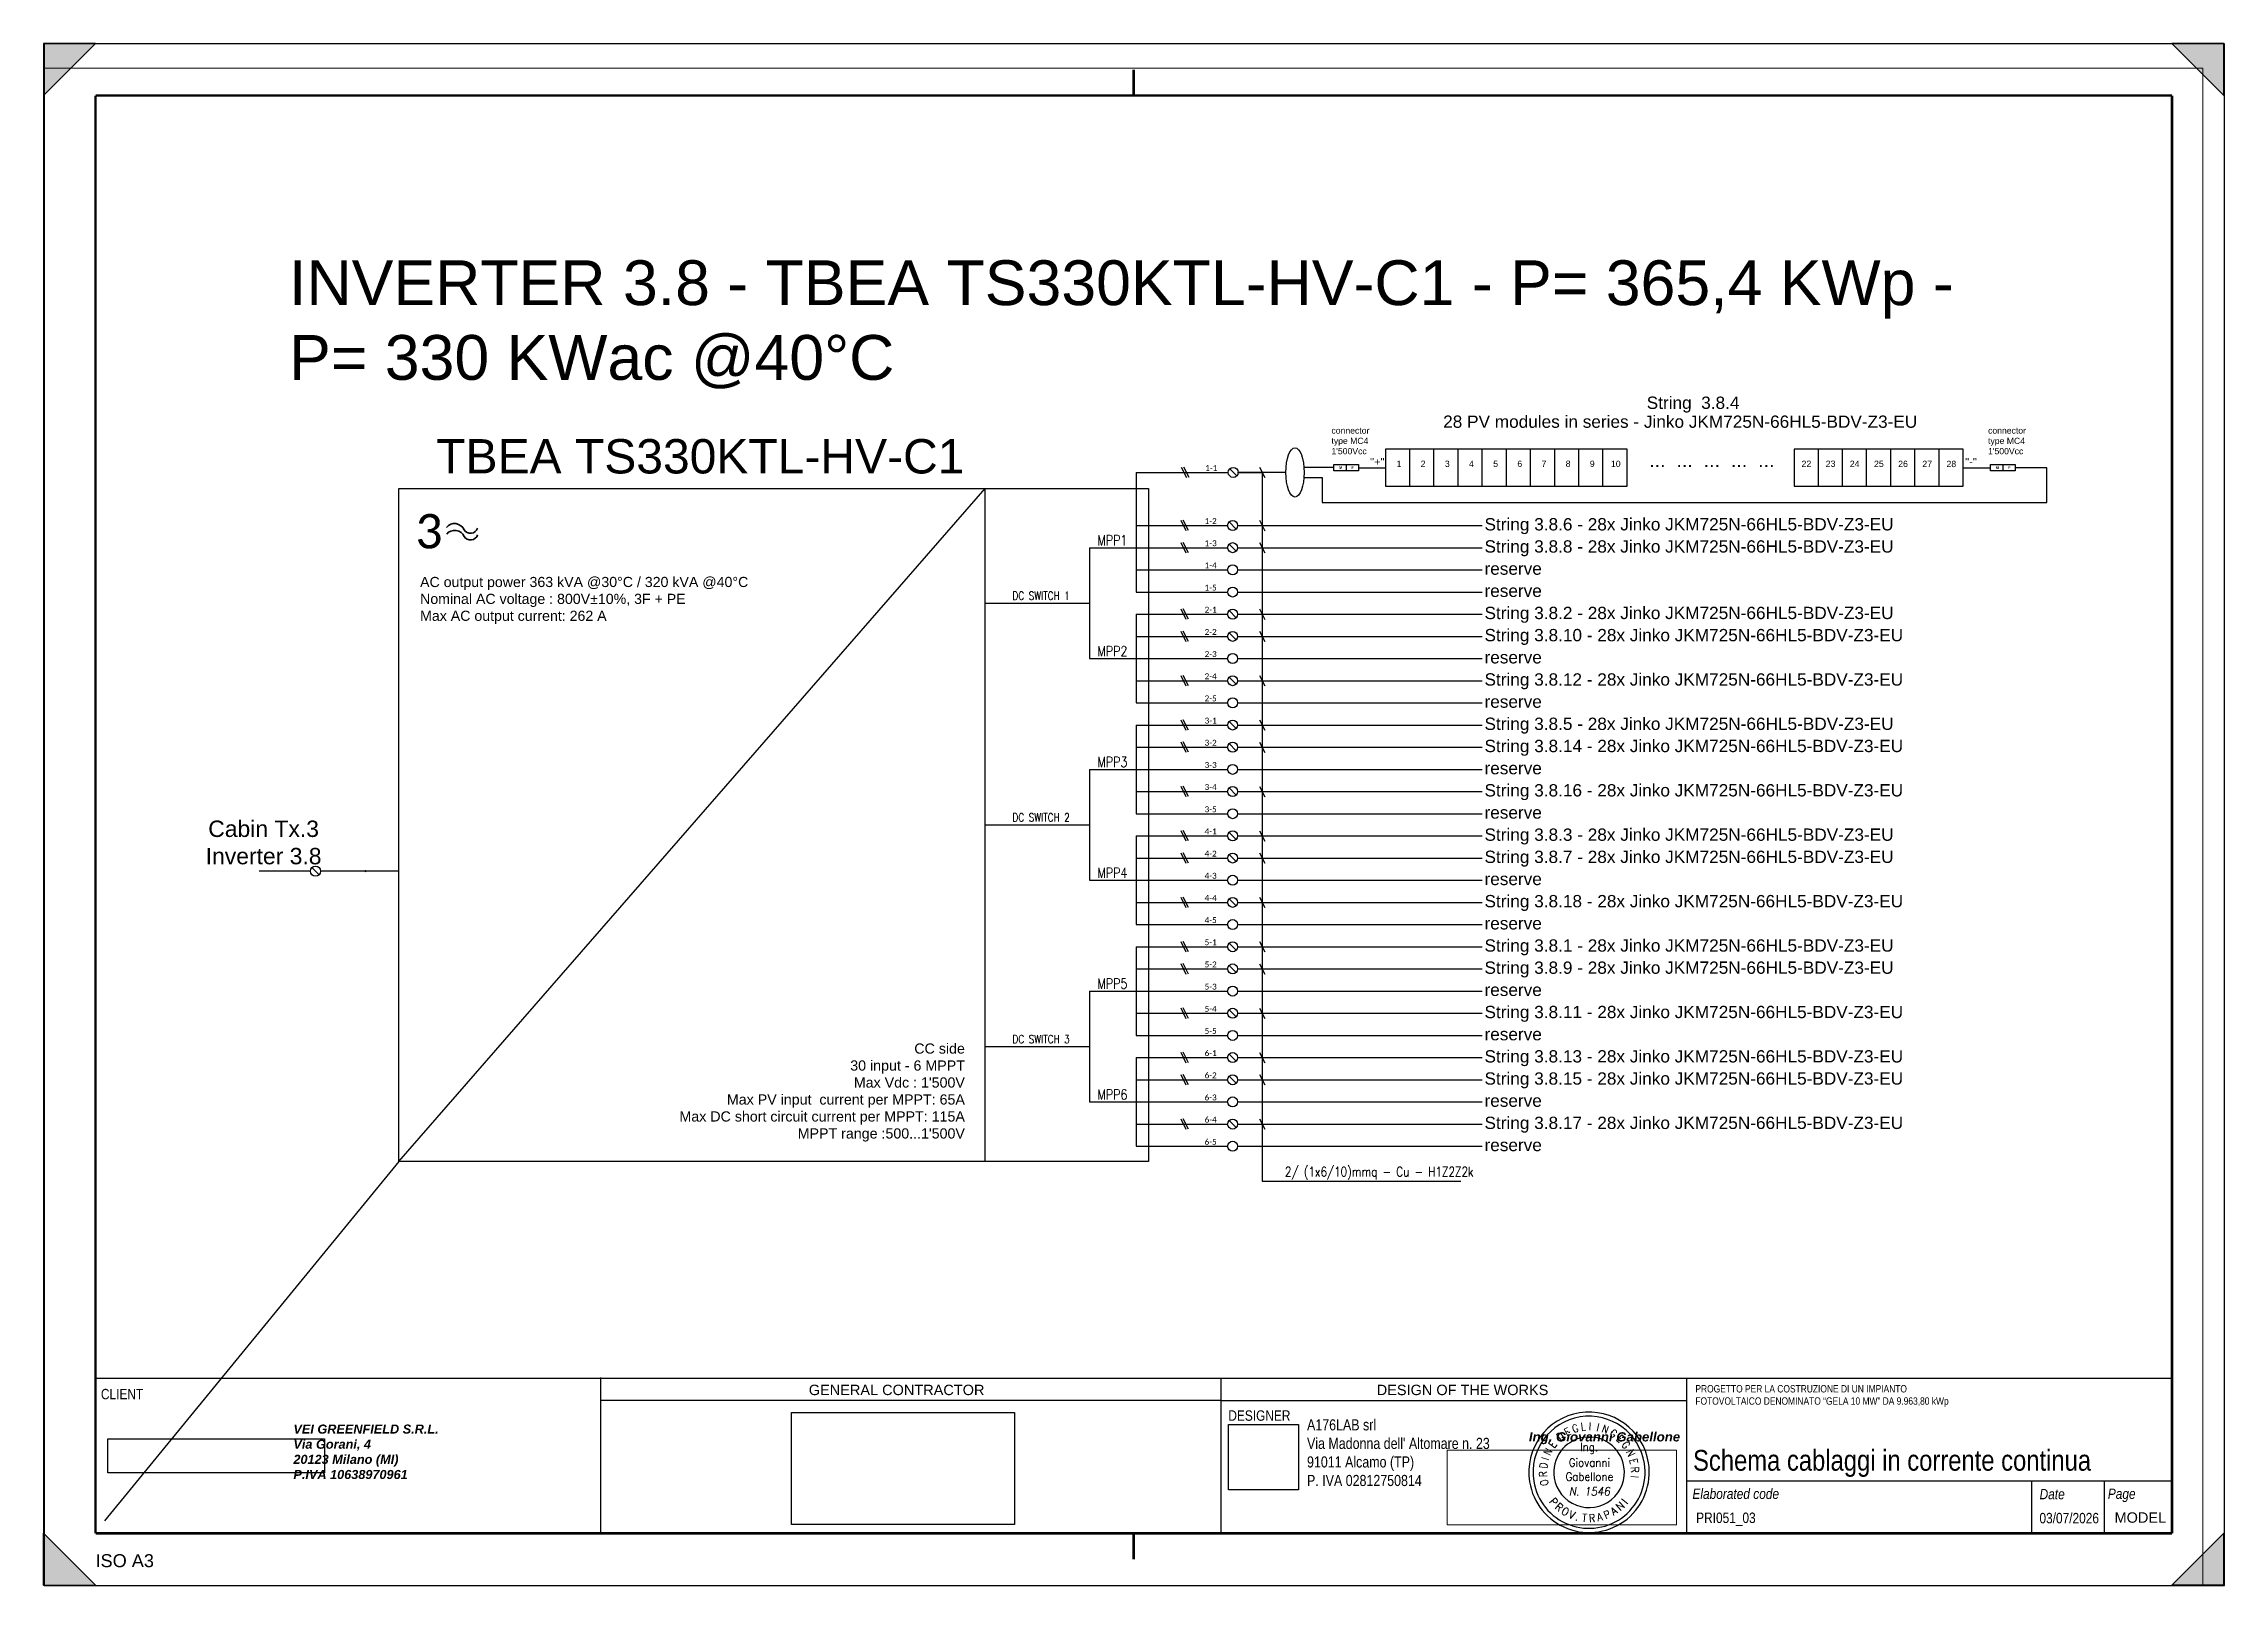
# Paper-space layout '3.8' of a CAD drawing. Header units: millimetres. Extents: x 2 to 422, y 2 to 299.
# The model-space entities are those that its viewports show. They can reach past a viewport. Long polylines and large blocks are cut down to what shows.
import ezdxf
from ezdxf.enums import TextEntityAlignment as Align

# ---------------------------------------------------------------- set-up
doc = ezdxf.new("R2010")
doc.units = ezdxf.units.MM
doc.header["$XCLIPFRAME"] = 2
doc.linetypes.add('CONTINUA', pattern=[0])
doc.linetypes.add('TRATTEGGIATA', pattern=[19.049999999999997, 12.7, -6.349999999999998])
for name, color, linetype in [('-Testi', 1, 'Continuous'), ('firme', 7, 'Continuous'), ('ISO Formato', 7, 'Continuous'), ('ISO FORMATO A3 SENZA TESTATA', 7, 'Continuous'), ('ISO LINEA DI TAGLIO', 253, 'Continuous'), ('ISO Testo', 7, 'Continuous'), ('testata', 7, 'CONTINUA'), ('TIMBRO', 153, 'Continuous'), ('TRATTEGGIATA', 40, 'TRATTEGGIATA')]:
    doc.layers.add(name, color=color, linetype=linetype)
doc.layers.add('Livello 1', color=7, linetype='Continuous', lineweight=0)
doc.styles.add('ARIAL', font='arial.ttf')
doc.styles.add('Formato ISO', font='arial.ttf')
doc.styles.add('Legend', font='calibri.ttf')
doc.styles.add('ROMANS', font='romans.shx', dxfattribs={"width": 0.8, "height": 0.2})
doc.styles.add('ROMANT', font='romant.shx', dxfattribs={"height": 0.2})
doc.styles.add('SIMPLEX', font='SIMPLEX', dxfattribs={"width": 0.8})
doc.styles.get("Standard").update_dxf_attribs({"font": 'arial.ttf'})
doc.styles.add('VALE', font='swissc.ttf')
picture_1 = doc.add_image_def('image1.jpg', size_in_pixel=(539, 175))
picture_2 = doc.add_image_def('image2.png', size_in_pixel=(565, 89))
picture_3 = doc.add_image_def('image3.png', size_in_pixel=(500, 251))
picture_4 = doc.add_image_def('image4.jpg', size_in_pixel=(1111, 1036))

# ---------------------------------------------------------------- blocks, each defined once
blk = doc.blocks.new('A$C63187F01')
at = {"layer": 'TIMBRO'}
for radius, start, end in [(1.15999999999999, 9.105136027296592, 189.1051360272949), (1.07999999999999, 9.105136027296592, 189.1051360272949), (0.679999999999991, 9.105136027296592, 189.1051360272949), (1.15999999999999, 189.1051360272949, 9.105136027296592), (1.07999999999999, 189.1051360272949, 9.105136027296592), (0.679999999999991, 189.1051360272949, 9.105136027296592)]:
    blk.add_arc((0, 0), radius, start, end, dxfattribs=at)
at = {"layer": 'TIMBRO', "style": 'ROMANT', "width": 0.85}
for s, rotation, p in [('E', 28.17592029116496, (-0.3824660734296117, 0.7140165983191907)), ('G', 17.52598430968996, (-0.2439220152376436, 0.772400188038816)), ('L', 7.090058753132115, (-0.0999777312645449, 0.803806228671547)), ('I', 358.7961288682809, (0.0170180748996245, 0.8098212056538756)), ('I', 348.6434814339645, (0.1594998227646158, 0.7941409236011197)), ('N', 339.280516534409, (0.2865722665468979, 0.7576122596989592)), ('N', 63.48437489733794, (-0.7247982432181193, 0.361617901420729)), ('E', 52.40714180735711, (-0.6418162093914364, 0.4941375854581338)), ('D', 38.61204339177493, (-0.505475523407938, 0.632925347284683)), ('G', 327.7755559631449, (0.4319221628173297, 0.685232256440969)), ('E', 317.1256199816696, (0.5511185261302673, 0.5936062416754027)), ('G', 306.4756840001942, (0.6513284743503789, 0.4815300805769171)), ('N', 294.9707234289304, (0.7342841281877384, 0.341945637626182)), ('R', 92.43304528897123, (-0.8092697948665675, -0.0343860308355062)), ('D', 81.56919470707903, (-0.8012468547890723, 0.1187580636865988)), ('I', 72.84733979689435, (-0.7739731119752964, 0.238884118223126)), ('E', 283.8934903389495, (0.7863024527493963, 0.1944953798943487)), ('R', 273.2435543574741, (0.8087024140580465, 0.0458301810675153)), ('O', 103.0829812704469, (-0.7889750302312581, -0.1833532156019828)), ('I', 264.307886566424, (0.8060060775601128, -0.0803380540972825))]:
    blk.add_text(s, height=0.15, rotation=rotation, dxfattribs=at).set_placement(p, align=Align.CENTER)
at = {"layer": 'TIMBRO', "style": 'ROMANS', "width": 0.9}
for s, p in [('Ing.', (1.313009079e-07, 0.4085925105044482)), ('Giovanni', (0.0075545987859016, 0.1075051202444968)), ('Gabellone', (0.007554585066373, -0.1638305355915151))]:
    blk.add_text(s, height=0.16, dxfattribs=at).set_placement(p, align=Align.CENTER)
at = {"layer": 'TIMBRO', "style": 'ROMANS', "oblique": 10, "width": 0.9}
blk.add_text('N. 1546', height=0.16, dxfattribs=at).set_placement((0.007554585066373, -0.4484680293613508), align=Align.CENTER)
at = {"layer": 'TIMBRO', "style": 'ROMANT', "text_generation_flag": 6, "width": 0.9}
for s, rotation, p in [('P', 129.9701413897099, (-0.73572414304485, -0.6166927803541284)), ('R', 139.5111729515321, (-0.623327763049133, -0.7301112927575844)), ('O', 148.8609498648018, (-0.4964321285984569, -0.8216782470621808)), ('V', 158.2107267780695, (-0.3563462401526749, -0.8914131237137182)), ('T', 174.3802347924072, (-0.0940091668817331, -0.9553859306804637)), ('R', 183.7300117056766, (0.0624528102228794, -0.9579664119870015)), ('A', 193.4622252675087, (0.2234920665997322, -0.933622673335947)), ('P', 203.0032568293325, (0.3751521134961706, -0.8836633361973014)), ('A', 212.5442883911549, (0.5164333161652053, -0.8092568380647691)), ('N', 222.6586311643547, (0.6505237136199185, -0.705987888010924)), ('I', 230.858393287566, (0.7445646931580825, -0.605989618477409)), ('.', 165.069514478294, (-0.2473410615262708, -0.9275895640222842))]:
    blk.add_text(s, height=0.15, rotation=rotation, dxfattribs=at).set_placement(p, align=Align.CENTER)
blk = doc.blocks.new('TESTATA_ORIZ')
for points in [[(-0.0699676079475467, 29.90025059768198), (400.149622289405, 29.90025059768198)], [(97.1902921321962, 30.02336188326467), (97.1902921321962, -0.0177559400219707)], [(216.7129702017337, 29.90025059768198), (216.7129702017337, 0)], [(306.4132899808174, 29.95782913373592), (306.4132899808174, -0.0373489915230039)], [(216.7129702017337, 25.58466010262339), (97.1902921321962, 25.58466010262339)], [(216.7129702017337, 25.58466010262339), (306.4132899808174, 25.58466010262339)], [(306.4132899808174, 10.09393447839386), (399.9946335071397, 10.09393447839386)], [(372.8528758033935, 10.06120158330736), (372.8528758033935, -0.0017945035822322)], [(386.8552724335677, 10.09393447839386), (386.8552724335677, 0)]]:
    blk.add_lwpolyline(points)
blk.add_lwpolyline([(0, 29.90025059768198), (400, 29.90025059768198), (400, 0), (0, 0)], close=True)
at = {"layer": 'firme', "xscale": 10, "yscale": 10, "zscale": 10}
blk.add_blockref('A$C63187F01', (287.6416002064349, 11.75734535063213), dxfattribs=at)
at = {"char_height": 2, "attachment_point": 1, "style": 'VALE'}
for s, width, insert in [('\\pxql;CLIENT', 62.13257653758773, (0.9716305739987092, 27.82619541131167)), ('\\pxql;DESIGNER', 62.13257653758773, (218.152149374866, 23.68897433024338)), ('\\pxql;{\\fSwis721 Cn BT|b0|i1|c0|p34;Elaborated code}', 57.42921800797819, (307.5581105855974, 8.620199347302531)), ('\\pxql;{\\fSwis721 Cn BT|b0|i1|c0|p34;Date}', 57.42921800797819, (374.4343936400085, 8.559032495573973)), ('\\pxql;{\\fSwis721 Cn BT|b0|i1|c0|p34;Page}', 57.42921800797819, (387.5775412735152, 8.620199347302531))]:
    blk.add_mtext_dynamic_manual_height_columns(s, width=width, gutter_width=25, heights=[8.879778938413974], dxfattribs=dict(at, insert=insert))
at = {"attachment_point": 4, "style": 'VALE'}
for s, insert, char_height, width in [('{\\f@Arial Unicode MS|b0|i0|c0|p34;GENERAL CONTRACTOR}', (137.3333100181189, 27.61036141397017), 2, 62.13257653758773), ('{\\f@Arial Unicode MS|b0|i0|c0|p34;DESIGN OF THE WORKS}', (246.743246528662, 27.61036141397017), 2, 62.13257653758773), ('{\\H0.83333x;\\C250;\\c1710618;PROGETTO PER LA COSTRUZIONE DI UN IMPIANTO\\PFOTOVOLTAICO DENOMINATO “GELA 10 MW” DA 9.963,80 kWp}', (308.1288091407623, 26.45304518701414), 1.7, 96.45484136060873)]:
    blk.add_mtext(s, dxfattribs=dict(at, insert=insert, char_height=char_height, width=width))
at = {"insert": (388.8723227745414, 3.023095414783931), "char_height": 2, "attachment_point": 4}
blk.add_mtext('MODEL', dxfattribs=at)
at = {"style": 'VALE'}
for tag, height, p in [('TITOLO_ELABORATO', 4, (307.6799596854908, 14.06286495316817)), ('EL', 2, (308.2763400574549, 2.988306874538372)), ('DATA1', 2, (374.4038837955039, 2.927140022809808))]:
    blk.add_attdef(tag, text='', height=height, dxfattribs=at).set_placement(p, align=Align.MIDDLE_LEFT)
at = {"layer": 'Livello 1'}
for s, insert, char_height, attachment_point in [('\\pxql;{\\fArial|b1|i1|c0|p34;\\H0.58333x;\\C250;\\c1710618;VEI GREENFIELD S.R.L.\\PVia Gorani, 4\\P20123 Milano (MI)\\PP.IVA 10638970961}', (52.04005891364793, 20.95944437869185), 3, 2), ('{\\fArial|b1|i1|c0|p34;\\H11.83894x;\\W1.02632;Ing. Giovanni Gabellone}', (276.05221707422, 17.16431292448878), 0.15, 7)]:
    blk.add_mtext(s, dxfattribs=dict(at, insert=insert, char_height=char_height, attachment_point=attachment_point))
at = {"layer": 'testata', "linetype": 'CONTINUA', "lineweight": 25, "insert": (258.7298298923781, 15.52275412109771), "char_height": 3, "width": 50.83305338474382, "attachment_point": 5, "style": 'ARIAL'}
blk.add_mtext("\\pxql;{\\H0.71429x;\\W0.8;A176LAB srl\\PVia Madonna dell' Altomare n. 23\\P91011 Alcamo (TP)\\PP. IVA 02812750814}", dxfattribs=at)
image = blk.add_image(picture_3, insert=(134.0290691254413, 1.710914103838149), size_in_units=(42.92731988865225, 21.549514584103427))
image.dxf.flags = 7
image = blk.add_image(picture_2, insert=(2.286596279577508, 11.651344692531), size_in_units=(41.74781706432985, 6.5762048119032945))
image.set_boundary_path([(-0.5, -0.5), (564.5, 88.49999999999999)])
image.dxf.clipping = 0
image = blk.add_image(picture_4, insert=(218.2123042816674, 8.373210778518114), size_in_units=(13.48003219349629, 12.570039021118054))
image.dxf.flags = 7
at = {"color": 7, "lineweight": 0, "true_color": 0xffffff}
image = blk.add_image(picture_1, insert=(260.2868776868563, 1.650954984690542), size_in_units=(44.21120616239327, 14.354287715062734), dxfattribs=at)
image.set_boundary_path([(-0.5, -0.5), (538.4999999999999, 174.5)])
image.dxf.clipping = 0
blk = doc.blocks.new('*U100')
at = {"layer": 'ISO Testo'}
h = blk.add_hatch(color=256, dxfattribs=at)
h.paths.add_polyline_path([(420.0000090385009, 297.0325926260448), (410.000009038501, 297.0325926260448), (420.0000090385009, 287.0325926260448)])
h.paths.add_polyline_path([(420.0000090385009, 10.03259262604479), (410.000009038501, 0.0325926260447886), (420.0000090385009, 0.0325926260447886)])
h.paths.add_polyline_path([(9.0385010481e-06, 10.03259262604479), (9.0385010481e-06, 0.0325926260447886), (10.00000903850104, 0.0325926260447886)])
h.paths.add_polyline_path([(10.00000903850104, 297.0325926260448), (9.0385010481e-06, 297.0325926260448), (9.0385010481e-06, 287.0325926260448)])
at = {"layer": 'ISO Formato', "const_width": 0.5}
for points in [[(210.0000090385011, 287.0325926260448), (10.00000903850104, 287.0325926260448)], [(10.00000903850104, 287.0325926260448), (10.00000903850104, 10.03259262604479)], [(10.00000903850104, 10.03259262604479), (210.0000090385011, 10.03259262604479)]]:
    blk.add_lwpolyline(points, dxfattribs=at)
at = {"layer": 'ISO FORMATO A3 SENZA TESTATA', "const_width": 0.5}
for points in [[(210.0000090385011, 287.0325926260448), (410.000009038501, 287.0325926260448)], [(410.000009038501, 287.0325926260448), (410.000009038501, 10.03259262604479)], [(410.000009038501, 10.03259262604479), (210.0000090385011, 10.03259262604479)]]:
    blk.add_lwpolyline(points, dxfattribs=at)
at = {"layer": 'ISO LINEA DI TAGLIO'}
blk.add_lwpolyline([(0.0974469984366806, -1.8687860575e-06), (420.1012052352025, -1.8687860575e-06), (420.1012052352025, 297.0122579247036), (0.0974469984366806, 297.0122579247036)], close=True, dxfattribs=at)
at = {"layer": 'ISO Testo'}
for p, q in [((9.0385010481e-06, 297.0325926260448), (9.0385010481e-06, 287.0325926260448)), ((10.00000903850104, 297.0325926260448), (9.0385010481e-06, 297.0325926260448)), ((10.00000903850104, 297.0325926260448), (9.0385010481e-06, 287.0325926260448)), ((420.0000090385009, 297.0325926260448), (410.000009038501, 297.0325926260448)), ((420.0000090385009, 287.0325926260448), (410.000009038501, 297.0325926260448)), ((420.0000090385009, 287.0325926260448), (420.0000090385009, 297.0325926260448)), ((9.0385010481e-06, 0.0325926260447886), (9.0385010481e-06, 10.03259262604479)), ((9.0385010481e-06, 10.03259262604479), (10.00000903850104, 0.0325926260447886)), ((410.000009038501, 0.0325926260447886), (420.0000090385009, 10.03259262604479)), ((420.0000090385009, 0.0325926260447886), (420.0000090385009, 10.03259262604479)), ((9.0385010481e-06, 0.0325926260447886), (10.00000903850104, 0.0325926260447886)), ((420.0000090385009, 0.0325926260447886), (410.000009038501, 0.0325926260447886))]:
    blk.add_line(p, q, dxfattribs=at)
at = {"layer": 'ISO Testo', "const_width": 0.5}
for points in [[(210.0000090385011, 287.0325926260448), (210.0000090385011, 292.0325926260448)], [(210.0000090385011, 10.03259262604479), (210.0000090385011, 5.032592626044788)]]:
    blk.add_lwpolyline(points, dxfattribs=at)
at = {"layer": 'ISO Testo', "style": 'Formato ISO'}
blk.add_text('ISO A3', height=2.5, dxfattribs=at).set_placement((10.00000903850104, 3.512349110778814))
blk = doc.blocks.new('P00102')
at = {"color": 1, "linetype": 'ByBlock', "lineweight": 25}
for p, q in [((0.0185414473933605, 3.62500173526314), (-3.581458552606548, -3.574998264736676)), ((1.818541447393428, 3.62500173526314), (-1.78145855260648, -3.574998264736676)), ((3.618541447393609, 3.62500173526314), (0.0185414473934742, -3.574998264736676))]:
    blk.add_line(p, q, dxfattribs=at)
blk = doc.blocks.new('P00')
at = {"color": 1}
for points in [[(-18.69457844420282, 25.69178981461047), (6.820592160970078, -25.33855139573532)], [(19.57817746355653, -25.33855139573532), (-5.93699314161455, 25.69178981461047)]]:
    blk.add_lwpolyline(points, dxfattribs=at)

msp = doc.modelspace()

# ---------------------------------------------------------------- linework, layer by layer
for points in [[(121695.930610017, 139496.449076063), (121817.2016813228, 139496.449076063), (121817.2016813228, 139465.7554456382), (121695.930610017, 139465.7554456382)], [(124919.2532679604, 139496.449076063), (125040.5243392662, 139496.449076063), (125040.5243392662, 139465.7554456382), (124919.2532679604, 139465.7554456382)], [(117106.3128587903, 139379.218536011), (120786.3612724545, 139379.218536011), (120786.3612724545, 136074.845540222), (117106.3128587903, 136074.845540222)]]:
    msp.add_lwpolyline(points, close=True)
for points in [[(121756.5661456699, 139496.449076063), (121756.5661456699, 139465.7554456382)], [(121950.0779532783, 139572.287454484), (121950.0779532783, 139389.9170672172), (123135.8493108743, 139389.9170672172), (123135.8493108743, 139571.7611349596), (121950.0779532783, 139571.7611349596)], [(122068.6550890379, 139389.9170672172), (122068.6550890379, 139571.7611349596)], [(122187.2322247975, 139389.653907455), (122187.2322247975, 139571.4979751974)], [(122305.8093605571, 139389.3907476927), (122305.8093605571, 139571.2348154352)], [(122424.3864963167, 139389.9170672172), (122424.3864963167, 139571.7611349596)], [(122542.9636320763, 139389.653907455), (122542.9636320763, 139571.4979751974)], [(122661.5407678359, 139389.3907476927), (122661.5407678359, 139571.2348154352)], [(122780.1179035955, 139389.9170672172), (122780.1179035955, 139571.7611349596)], [(122898.6950393551, 139389.653907455), (122898.6950393551, 139571.4979751974)], [(123017.2721751147, 139389.3907476927), (123017.2721751147, 139571.2348154352)], [(123955.8493108743, 139572.287454484), (123955.8493108743, 139389.9170672172), (124785.8892611915, 139389.9170672172), (124785.8892611915, 139571.7611349596), (123955.8493108743, 139571.7611349596)], [(124074.4264466339, 139389.9170672172), (124074.4264466339, 139571.7611349596)], [(124193.0035823935, 139389.653907455), (124193.0035823935, 139571.4979751974)], [(124311.5807181531, 139389.3907476927), (124311.5807181531, 139571.2348154352)], [(124430.1578539127, 139389.9170672172), (124430.1578539127, 139571.7611349596)], [(124548.7349896723, 139389.653907455), (124548.7349896723, 139571.4979751974)], [(124548.7349896723, 139389.653907455), (124548.7349896723, 139571.4979751974)], [(124667.3121254319, 139389.3907476927), (124667.3121254319, 139571.2348154352)], [(124667.3121254319, 139389.3907476927), (124667.3121254319, 139571.2348154352)], [(124785.8892611915, 139389.9170672172), (124785.8892611915, 139571.7611349596)], [(124979.8888036133, 139496.449076063), (124979.8888036133, 139465.7554456382)], [(120725.2, 139457.8734797899), (120725.2, 138870.7452359463)], [(121219.5280928436, 139440.4876597593), (121184.7564527823, 139475.2592998206)], [(121223.8267769738, 139457.8734797899), (121343.8267769738, 139457.8734797899), (121343.8267769738, 135978.427001942)], [(121331.0691916712, 139483.3886503951), (121356.5843622764, 139432.3583091847)], [(121331.0691916712, 139483.3886503951), (121356.5843622764, 139432.3583091847)], [(121817.2016813228, 139481.1022608506), (121950.0779532783, 139481.1022608506)], [(124786.3769960049, 139481.1022608506), (124919.2532679604, 139481.1022608506)], [(117106.3128587903, 136074.845540222), (119984.5821875187, 139379.218536011)], [(119984.5821875187, 136074.845540222), (119984.5821875187, 139379.218536011)], [(121216.6253345241, 139179.8771845939), (121181.8536944628, 139214.6488246551)], [(121331.0691916712, 139222.7781752297), (121356.5843622764, 139171.7478340193)], [(120497, 139088.4237483984), (120725.2, 139088.4237483984)], [(120497, 139088.4237483984), (120497, 138544.227467268)], [(121216.6253345241, 139071.0379283678), (121181.8536944628, 139105.809568429)], [(121331.0691916712, 139113.9389190036), (121356.5843622764, 139062.9085777932)], [(119984.5821875186, 138816.3256078332), (120497, 138816.3256078332)], [(120725.2, 138761.9059797202), (120725.2, 138326.5489548159)], [(121216.6253345241, 138744.5201596896), (121181.8536944628, 138779.2917997508)], [(121331.0691916712, 138787.4211503254), (121356.5843622764, 138736.390809115)], [(121216.6253345241, 138635.6809034635), (121181.8536944628, 138670.4525435247)], [(121331.0691916712, 138678.5818940993), (121356.5843622764, 138627.5515528889)], [(120497, 138544.227467268), (120725.2, 138544.227467268)], [(121216.6253345241, 138418.0023910113), (121181.8536944628, 138452.7740310725)], [(121331.0691916712, 138460.9033816471), (121356.5843622764, 138409.8730404368)], [(120725.2, 138217.7096985897), (120725.2, 137782.3526736854)], [(121216.6253345241, 138200.3238785591), (121181.8536944628, 138235.0955186203)], [(121331.0691916712, 138243.2248691949), (121356.5843622764, 138192.1945279845)], [(121216.6253345241, 138091.484622333), (121181.8536944628, 138126.2562623943)], [(121331.0691916712, 138134.3856129689), (121356.5843622764, 138083.3552717585)], [(120497, 138000.0311861376), (120725.2, 138000.0311861376)], [(120497, 138000.0311861376), (120497, 137455.8349050071)], [(121216.6253345241, 137873.8061098809), (121181.8536944628, 137908.5777499421)], [(121331.0691916712, 137916.7071005167), (121356.5843622764, 137865.6767593063)], [(119984.5821875186, 137727.9330455724), (120497, 137727.9330455724)], [(120725.2, 137673.5134174593), (120725.2, 137238.156392555)], [(121216.6253345241, 137656.1275974287), (121181.8536944628, 137690.8992374899)], [(121331.0691916712, 137699.0285880645), (121356.5843622764, 137647.9982468541)], [(121216.6253345241, 137547.2883412026), (121181.8536944628, 137582.0599812638)], [(121331.0691916712, 137590.1893318384), (121356.5843622764, 137539.158990628)], [(116714.447264017, 137482.677066225), (116679.6756239557, 137517.4487062863)], [(117106.3128587903, 137500.0628862556), (116721.6487064666, 137500.0628862556)], [(120497, 137455.8349050071), (120725.2, 137455.8349050071)], [(121216.6253345241, 137329.6098287505), (121181.8536944628, 137364.3814688117)], [(121331.0691916712, 137372.5108193863), (121356.5843622764, 137321.4804781759)], [(121216.6253345241, 137111.9313162983), (121181.8536944628, 137146.7029563595)], [(121331.0691916712, 137154.8323069341), (121356.5843622764, 137103.8019657237)], [(120725.2, 137129.3171363289), (120725.2, 136693.9601114246)], [(121216.6253345241, 137003.0920600722), (121181.8536944628, 137037.8637001335)], [(121331.0691916712, 137045.993050708), (121356.5843622764, 136994.9627094977)], [(120497, 136911.6386238767), (120725.2, 136911.6386238767)], [(120497, 136911.6386238767), (120497, 136367.4423427463)], [(121216.6253345241, 136785.4135476201), (121181.8536944628, 136820.1851876812)], [(121331.0691916712, 136828.3145382559), (121356.5843622764, 136777.2841970454)], [(119984.5821875186, 136639.5404833115), (120497, 136639.5404833115)], [(121216.6253345241, 136567.7350351679), (121181.8536944628, 136602.5066752291)], [(121331.0691916712, 136610.6360258037), (121356.5843622764, 136559.6056845933)], [(120725.2, 136585.1208551985), (120725.2, 136149.7638302941)], [(121331.0691916712, 136501.7967695776), (121356.5843622764, 136450.7664283672)], [(121216.6253345241, 136458.8957789418), (121181.8536944628, 136493.667419003)], [(120497, 136367.4423427463), (120725.2, 136367.4423427463)], [(121331.0691916712, 136284.1182571254), (121356.5843622764, 136233.0879159151)], [(121216.6253345241, 136241.2172664896), (121181.8536944628, 136275.9889065509)], [(121343.8267769738, 135978.427001942), (122318.8267769738, 135978.427001942)]]:
    msp.add_lwpolyline(points)
at = {"color": 40, "linetype": 'Continuous'}
for points in [[(120725.2, 139457.8734797899), (121177.5522728129, 139457.8734797899)], [(120725.2, 139197.2630046245), (121174.6495144935, 139197.2630046245)], [(121223.8295144935, 139197.2630046245), (122424.3120164359, 139197.2630046245)], [(120725.2, 139088.4237483984), (121174.6495144935, 139088.4237483984)], [(121223.8295144935, 139088.4237483984), (122424.3120164359, 139088.4237483984)], [(120725.2, 138761.9059797202), (121174.6495144935, 138761.9059797202)], [(121223.8295144935, 138761.9059797202), (122424.3120164359, 138761.9059797202)], [(120725.2, 138653.0667234941), (121174.6495144935, 138653.0667234941)], [(121223.8295144935, 138653.0667234941), (122424.3120164359, 138653.0667234941)], [(120725.2, 138435.3882110419), (121174.6495144935, 138435.3882110419)], [(121223.8295144935, 138435.3882110419), (122424.3120164359, 138435.3882110419)], [(120725.2, 138217.7096985897), (121174.6495144935, 138217.7096985897)], [(121223.8295144935, 138217.7096985897), (122424.3120164359, 138217.7096985897)], [(120725.2, 138108.8704423637), (121174.6495144935, 138108.8704423637)], [(121223.8295144935, 138108.8704423637), (122424.3120164359, 138108.8704423637)], [(120725.2, 137891.1919299115), (121174.6495144935, 137891.1919299115)], [(121223.8295144935, 137891.1919299115), (122424.3120164359, 137891.1919299115)], [(120725.2, 137673.5134174593), (121174.6495144935, 137673.5134174593)], [(121223.8295144935, 137673.5134174593), (122424.3120164359, 137673.5134174593)], [(120725.2, 137564.6741612332), (121174.6495144935, 137564.6741612332)], [(121223.8295144935, 137564.6741612332), (122424.3120164359, 137564.6741612332)], [(120725.2, 137346.9956487811), (121174.6495144935, 137346.9956487811)], [(121223.8295144935, 137346.9956487811), (122424.3120164359, 137346.9956487811)], [(120725.2, 137129.3171363289), (121174.6495144935, 137129.3171363289)], [(121223.8295144935, 137129.3171363289), (122424.3120164359, 137129.3171363289)], [(120725.2, 137020.4778801028), (121174.6495144935, 137020.4778801028)], [(121223.8295144935, 137020.4778801028), (122424.3120164359, 137020.4778801028)], [(120725.2, 136802.7993676506), (121174.6495144935, 136802.7993676506)], [(121223.8295144935, 136802.7993676506), (122424.3120164359, 136802.7993676506)], [(120725.2, 136585.1208551985), (121174.6495144935, 136585.1208551985)], [(121223.8295144935, 136585.1208551985), (122424.3120164359, 136585.1208551985)], [(120725.2, 136476.2815989724), (121174.6495144935, 136476.2815989724)], [(121223.8295144935, 136476.2815989724), (122424.3120164359, 136476.2815989724)]]:
    msp.add_lwpolyline(points, dxfattribs=at)
at = {"color": 40}
for points in [[(121460.4675833333, 139457.8734797899), (121226.7322728129, 139457.8734797899)], [(121550.2479051649, 139482.8734797899), (121695.1526714549, 139482.8734797899)], [(121550.2479051649, 139432.8734797899), (121638.6775024454, 139432.8734797899), (121638.6775024454, 139310.7936415459), (125195.6488028524, 139310.7936415459), (125195.4874366246, 139481.1022608506), (125040.5243392662, 139481.1022608506)]]:
    msp.add_lwpolyline(points, dxfattribs=at)
at = {"color": 8, "linetype": 'Continuous'}
for points in [[(120725.2, 138979.5844921723), (121174.6495144935, 138979.5844921723)], [(121223.8295144935, 138979.5844921723), (122424.3120164359, 138979.5844921723)], [(120725.2, 138870.7452359463), (121174.6495144935, 138870.7452359463)], [(121223.8295144935, 138870.7452359463), (122424.3120164359, 138870.7452359463)], [(120725.2, 138544.227467268), (121174.6495144935, 138544.227467268)], [(121223.8295144935, 138544.227467268), (122424.3120164359, 138544.227467268)], [(120725.2, 138326.5489548159), (121174.6495144935, 138326.5489548159)], [(121223.8295144935, 138326.5489548159), (122424.3120164359, 138326.5489548159)], [(120725.2, 138000.0311861376), (121174.6495144935, 138000.0311861376)], [(121223.8295144935, 138000.0311861376), (122424.3120164359, 138000.0311861376)], [(120725.2, 137782.3526736854), (121174.6495144935, 137782.3526736854)], [(121223.8295144935, 137782.3526736854), (122424.3120164359, 137782.3526736854)], [(120725.2, 137455.8349050071), (121174.6495144935, 137455.8349050071)], [(121223.8295144935, 137455.8349050071), (122424.3120164359, 137455.8349050071)], [(120725.2, 137238.156392555), (121174.6495144935, 137238.156392555)], [(121223.8295144935, 137238.156392555), (122424.3120164359, 137238.156392555)], [(120725.2, 136911.6386238767), (121174.6495144935, 136911.6386238767)], [(121223.8295144935, 136911.6386238767), (122424.3120164359, 136911.6386238767)], [(120725.2, 136693.9601114246), (121174.6495144935, 136693.9601114246)], [(121223.8295144935, 136693.9601114246), (122424.3120164359, 136693.9601114246)], [(120725.2, 136367.4423427463), (121174.6495144935, 136367.4423427463)], [(121223.8295144935, 136367.4423427463), (122424.3120164359, 136367.4423427463)], [(120725.2, 136149.7638302941), (121174.6495144935, 136149.7638302941)], [(121223.8295144935, 136149.7638302941), (122424.3120164359, 136149.7638302941)]]:
    msp.add_lwpolyline(points, dxfattribs=at)
at = {"color": 4}
msp.add_lwpolyline([(116672.474181506, 137500.0628862556), (116420.3206210901, 137500.0628862556)], dxfattribs=at)
at = {"color": 7}
for centre in [(121202.1422728129, 139457.8734797899), (121199.2395144935, 139197.2630046245), (121199.2395144935, 139088.4237483984), (121199.2395144935, 138761.9059797202), (121199.2395144935, 138653.0667234941), (121199.2395144935, 138435.3882110419), (121199.2395144935, 138217.7096985897), (121199.2395144935, 138108.8704423637), (121199.2395144935, 137891.1919299115), (121199.2395144935, 137673.5134174593), (121199.2395144935, 137564.6741612332), (121199.2395144935, 137346.9956487811), (121199.2395144935, 137129.3171363289), (121199.2395144935, 137020.4778801028), (121199.2395144935, 136802.7993676506), (121199.2395144935, 136585.1208551985), (121199.2395144935, 136476.2815989724), (121199.2395144935, 136258.6030865202)]:
    msp.add_circle(centre, 24.59, dxfattribs=at)
at = {"color": 8}
for centre in [(121199.2395144935, 138979.5844921723), (121199.2395144935, 138870.7452359463), (121199.2395144935, 138544.227467268), (121199.2395144935, 138326.5489548159), (121199.2395144935, 138000.0311861376), (121199.2395144935, 137782.3526736854), (121199.2395144935, 137455.8349050071), (121199.2395144935, 137238.156392555), (121199.2395144935, 136911.6386238767), (121199.2395144935, 136693.9601114246), (121199.2395144935, 136367.4423427463), (121199.2395144935, 136149.7638302941)]:
    msp.add_circle(centre, 24.59, dxfattribs=at)
msp.add_circle((116697.0614439863, 137500.0628862556), 24.58726248030871)
at = {"lineweight": 35}
for centre, radius, start, end in [((117379.8963214802, 139156.7123058284), 50.10158679896896, 22.57714482321823, 141.9873610374973), ((117380.6825029869, 139123.8204133665), 50.10158679897022, 22.57714482321823, 141.9873610374973), ((117457.1098090731, 139195.2854924432), 36.4958631825816, 211.9962466631755, 342.6174202888712), ((117457.8959905798, 139162.3935999812), 36.49586318257663, 211.9962466631755, 342.6174202888712)]:
    msp.add_arc(centre, radius, start, end, dxfattribs=at)
msp.add_ellipse((121505.3577442491, 139457.8734797899), major_axis=(0, -121.0803726117519), ratio=0.370746801875944)
at = {"layer": 'Defpoints', "color": 1}
msp.add_line((117106.3128587903, 136074.845540222), (115660.8479427935, 134310.9891258013), dxfattribs=at)
msp.add_lwpolyline([(115110.0897394525, 141762.1702735313), (127171.5551021475, 141762.1702735313), (127171.5551021475, 133974.7553102739), (115110.0897394525, 133974.7553102739)], close=True, dxfattribs=at)
at = {"layer": 'TRATTEGGIATA', "color": 40, "linetype": 'Continuous', "ltscale": 0.5}
for points in [[(120725.2, 136258.6030865202), (121174.6495144935, 136258.6030865202)], [(121223.8295144935, 136258.6030865202), (122424.3120164359, 136258.6030865202)]]:
    msp.add_lwpolyline(points, dxfattribs=at)

# ---------------------------------------------------------------- block references
for name, p in [('P00', (120965.8218410398, 139458.0506807735)), ('P00', (120962.9190827203, 139197.440205608)), ('P00', (120962.9190827203, 139088.6009493819)), ('P00', (120962.9190827203, 138762.0831807037)), ('P00', (120962.9190827203, 138653.2439244776)), ('P00', (120962.9190827203, 138435.5654120255)), ('P00', (120962.9190827203, 138217.8868995732)), ('P00', (120962.9190827203, 138109.0476433472)), ('P00', (120962.9190827203, 137891.369130895)), ('P00', (120962.9190827203, 137673.6906184428)), ('P00', (120962.9190827203, 137564.8513622167)), ('P00102', (116941.8533334395, 137499.8856852721)), ('P00', (120962.9190827203, 137347.1728497646)), ('P00', (120962.9190827203, 137129.4943373124)), ('P00', (120962.9190827203, 137020.6550810863)), ('P00', (120962.9190827203, 136802.9765686341)), ('P00', (120962.9190827203, 136585.298056182)), ('P00', (120962.9190827203, 136476.4587999559)), ('P00', (120962.9190827203, 136258.7802875037))]:
    msp.add_blockref(name, p)

# ---------------------------------------------------------------- texts
at = {"layer": '-Testi', "color": 7, "attachment_point": 5, "style": 'SIMPLEX'}
for s, insert, char_height, width in [('MPP1', (120608.8996779914, 139124.7136184267), 50, 54.43236395770274), ('DC SWITCH 1', (120259.0702974042, 138852.6154778615), 40, 391.7310769769952), ('MPP2', (120608.8996779914, 138580.5173372963), 50, 54.43236395770274), ('MPP3', (120608.8996779914, 138036.3210561658), 50, 54.43236395770274), ('DC SWITCH 2', (120259.0702974042, 137764.2229156007), 40, 391.7310769769952), ('MPP4', (120608.8996779914, 137492.1247750354), 50, 54.43236395770274), ('MPP5', (120608.8996779914, 136947.928493905), 50, 54.43236395770274), ('DC SWITCH 3', (120259.0702974042, 136675.8303533398), 40, 391.7310769769952), ('MPP6', (120608.8996779914, 136403.7322127746), 50, 54.43236395770274), ('2/ (1x6/10)mmq - Cu - H1Z2Z2k', (121918.9589961982, 136017.0471959505), 46.62125793982331, 1811.153034310845)]:
    msp.add_mtext(s, dxfattribs=dict(at, insert=insert, char_height=char_height, width=width))
for s, insert, char_height, width, attachment_point in [('INVERTER 3.8 - TBEA TS330KTL-HV-C1 - P= 365,4 KWp - P= 330 KWac @40°C', (116567.1315138779, 140499.1530570566), 220, 8459.92081239587, 1), ('28 PV modules in series - Jinko JKM725N-66{\\C7;HL5-BD}V-Z3-EU', (122232.6459847722, 139737.3184071607), 60.44320266841616, 2681.977403692902, 1), ('TBEA TS330KTL-HV-C1', (117289.6453283042, 139621.4297163469), 168.7039978620646, 3487.591366341201, 1), ("connector type MC4\\P1'500Vcc", (121684.2881078137, 139678.6229730185), 30.34407766993254, 266.3468481861055, 1), ("connector type MC4\\P1'500Vcc", (124907.6107657571, 139678.6229730185), 30.34407766993254, 266.3468481861055, 1), ("''+''", (121873.3926225792, 139529.0509238846), 38.08496559255708, 72.40086885169148, 1), ('1 ', (122003.9308649277, 139515.864103422), 30.84489911294951, 30.84489911294951, 1), ('2 ', (122122.5080006873, 139515.864103422), 30.84489911294951, 30.84489911294951, 1), ('3 ', (122241.0851364469, 139515.864103422), 30.84489911294951, 30.84489911294951, 1), ('4 ', (122359.6622722065, 139515.3377838975), 30.84489911294951, 30.84489911294951, 1), ('5 ', (122478.2394079661, 139515.864103422), 30.84489911294951, 30.84489911294951, 1), ('6 ', (122596.8165437257, 139515.864103422), 30.84489911294951, 30.84489911294951, 1), ('7 ', (122715.3936794853, 139515.3377838975), 30.84489911294951, 30.84489911294951, 1), ('8 ', (122833.9708152449, 139515.864103422), 30.84489911294951, 30.84489911294951, 1), ('9 ', (122952.5479510045, 139515.6009436597), 30.84489911294951, 30.84489911294951, 1), ('10 ', (123055.9448937363, 139515.3377838975), 30.84489911294951, 30.84489911294951, 1), ('...  ...  ...  ...  ... ', (123244.230293716, 139552.9027629267), 68.89403447450137, 747.0275359160767, 1), ('22 ', (123991.8968865049, 139515.6009436597), 30.84489911294951, 30.84489911294951, 1), ('23 ', (124110.4740222645, 139515.864103422), 30.84489911294951, 30.84489911294951, 1), ('24 ', (124229.0511580241, 139515.864103422), 30.84489911294951, 30.84489911294951, 1), ('25 ', (124347.6282937837, 139515.6009436597), 30.84489911294951, 30.84489911294951, 1), ('26 ', (124466.2054295433, 139515.3377838975), 30.84489911294951, 30.84489911294951, 1), ('27', (124584.7825653029, 139515.0746241353), 30.84489911294951, 30.84489911294951, 1), ('28 ', (124703.3597010625, 139514.811464373), 30.84489911294951, 30.84489911294951, 1), ("''-''", (124794.685647004, 139529.0509238846), 38.08496559255708, 72.40086885169148, 1), ('\\pxql;{\\fArial|b1|i0|c0|p34;M}', (121721.3888729161, 139488.0951623431), 13.78454144922869, 16.70258049221593, 1), ('\\pxql;{\\fArial|b1|i0|c0|p34;F}', (121782.024408569, 139488.0951623431), 13.78454144922869, 16.70258049221593, 1), ('\\pxql;{\\fArial|b1|i0|c0|p34;M}', (124944.7115308595, 139488.0951623431), 13.78454144922869, 16.70258049221593, 1), ('\\pxql;{\\fArial|b1|i0|c0|p34;F}', (125005.3470665124, 139488.0951623431), 13.78454144922869, 16.70258049221593, 1), ('AC output power 363 kVA @30°C / 320 kVA @40°C\\PNominal AC voltage : 800V±10%, 3F + PE \\PMax AC output current: 262 A', (117210.3825215371, 138944.9008978308), 49.77164695424683, 2205.221836437966, 1), ('\\pxqc;Cabin Tx.3\\PInverter 3.8', (115986.8038422391, 137748.6398248461), 80.47639183567892, 910.8416278132873, 1), ("CC side\\P30 input - 6 MPPT \\PMax Vdc : 1'500V\\PMax PV input  current per MPPT: 65A\\PMax DC short circuit current per MPPT: 115A \\PMPPT range :500...1'500V ", (119884.8611660868, 136654.4498051026), 50, 1795.435926720968, 3)]:
    msp.add_mtext(s, dxfattribs=dict(insert=insert, char_height=char_height, width=width, attachment_point=attachment_point))
at = {"color": 7, "char_height": 60.44, "width": 4500, "attachment_point": 1}
for s, insert in [('String  3.8.4', (123231.996227155, 139830.1161693194)), ('String 3.8.6 - 28x Jinko JKM725N-66HL5-BDV-Z3-EU', (122435.5933874014, 139233.5528746528)), ('String 3.8.8 - 28x Jinko JKM725N-66HL5-BDV-Z3-EU', (122435.5933874014, 139124.7136184267)), ('String 3.8.2 - 28x Jinko JKM725N-66HL5-BDV-Z3-EU', (122435.5933874014, 138798.1958497485)), ('String 3.8.10 - 28x Jinko JKM725N-66HL5-BDV-Z3-EU', (122435.5933874014, 138689.3565935224)), ('String 3.8.12 - 28x Jinko JKM725N-66HL5-BDV-Z3-EU', (122435.5933874014, 138471.6780810702)), ('String 3.8.5 - 28x Jinko JKM725N-66HL5-BDV-Z3-EU', (122435.5933874014, 138253.999568618)), ('String 3.8.14 - 28x Jinko JKM725N-66HL5-BDV-Z3-EU', (122435.5933874014, 138145.160312392)), ('String 3.8.16 - 28x Jinko JKM725N-66HL5-BDV-Z3-EU', (122435.5933874014, 137927.4817999398)), ('String 3.8.3 - 28x Jinko JKM725N-66HL5-BDV-Z3-EU', (122435.5933874014, 137709.8032874876)), ('String 3.8.7 - 28x Jinko JKM725N-66HL5-BDV-Z3-EU', (122435.5933874014, 137600.9640312615)), ('String 3.8.18 - 28x Jinko JKM725N-66HL5-BDV-Z3-EU', (122435.5933874014, 137383.2855188094)), ('String 3.8.1 - 28x Jinko JKM725N-66HL5-BDV-Z3-EU', (122435.5933874014, 137165.6070063572)), ('String 3.8.9 - 28x Jinko JKM725N-66HL5-BDV-Z3-EU', (122435.5933874014, 137056.7677501311)), ('String 3.8.11 - 28x Jinko JKM725N-66HL5-BDV-Z3-EU', (122435.5933874014, 136839.0892376789)), ('String 3.8.13 - 28x Jinko JKM725N-66HL5-BDV-Z3-EU', (122435.5933874014, 136621.4107252267)), ('String 3.8.15 - 28x Jinko JKM725N-66HL5-BDV-Z3-EU', (122435.5933874014, 136512.5714690007)), ('String 3.8.17 - 28x Jinko JKM725N-66HL5-BDV-Z3-EU', (122435.5933874014, 136294.8929565485))]:
    msp.add_mtext(s, dxfattribs=dict(at, insert=insert))
at = {"color": 7, "char_height": 28.90783764322853, "width": 87.83675759439129, "attachment_point": 1, "style": 'Legend'}
for s, insert in [('1-1', (121064.4165124734, 139494.1633498182)), ('1-2', (121061.5137541539, 139233.5528746528)), ('1-3', (121061.5137541539, 139124.7136184267)), ('2-1', (121061.5137541539, 138798.1958497485)), ('2-2', (121061.5137541539, 138689.3565935224)), ('2-4', (121061.5137541539, 138471.6780810702)), ('3-1', (121061.5137541539, 138253.999568618)), ('3-2', (121061.5137541539, 138145.160312392)), ('3-4', (121061.5137541539, 137927.4817999398)), ('4-1', (121061.5137541539, 137709.8032874876)), ('4-2', (121061.5137541539, 137600.9640312615)), ('4-4', (121061.5137541539, 137383.2855188094)), ('5-1', (121061.5137541539, 137165.6070063572)), ('5-2', (121061.5137541539, 137056.7677501311)), ('5-4', (121061.5137541539, 136839.0892376789)), ('6-1', (121061.5137541539, 136621.4107252267)), ('6-2', (121061.5137541539, 136512.5714690007)), ('6-4', (121061.5137541539, 136294.8929565485))]:
    msp.add_mtext(s, dxfattribs=dict(at, insert=insert))
at = {"insert": (117187.6454647539, 139253.5710127197), "char_height": 168.7039978620646, "width": 2757.720579083849, "attachment_point": 1, "style": 'Legend'}
msp.add_mtext('3', dxfattribs=at)
at = {"color": 8, "char_height": 28.90783764322853, "width": 87.83675759439129, "attachment_point": 1, "style": 'Legend'}
for s, insert in [('1-4', (121061.5137541539, 139015.8743622006)), ('1-5', (121061.5137541539, 138907.0351059745)), ('2-3', (121061.5137541539, 138580.5173372963)), ('2-5', (121061.5137541539, 138362.8388248441)), ('3-3', (121061.5137541539, 138036.3210561658)), ('3-5', (121061.5137541539, 137818.6425437137)), ('4-3', (121061.5137541539, 137492.1247750354)), ('4-5', (121061.5137541539, 137274.4462625833)), ('5-3', (121061.5137541539, 136947.928493905)), ('5-5', (121061.5137541539, 136730.2499814529)), ('6-3', (121061.5137541539, 136403.7322127746)), ('6-5', (121061.5137541539, 136186.0537003224))]:
    msp.add_mtext(s, dxfattribs=dict(at, insert=insert))
at = {"color": 8, "char_height": 60.44, "width": 4500, "attachment_point": 1}
for insert in [(122435.5933874014, 139015.8743622006), (122435.5933874014, 138907.0351059745), (122435.5933874014, 138580.5173372963), (122435.5933874014, 138362.8388248441), (122435.5933874014, 138036.3210561658), (122435.5933874014, 137818.6425437137), (122435.5933874014, 137492.1247750354), (122435.5933874014, 137274.4462625833), (122435.5933874014, 136947.928493905), (122435.5933874014, 136730.2499814529), (122435.5933874014, 136403.7322127746), (122435.5933874014, 136186.0537003224)]:
    msp.add_mtext('reserve', dxfattribs=dict(at, insert=insert))

psp = doc.layouts.new('3.8')

# ---------------------------------------------------------------- block references
psp.add_blockref('*U100', (1.77100893766601, 1.913594840238829))
psp.add_blockref('TESTATA_ORIZ', (11.8409855841146, 11.94618746628361)).add_auto_attribs({'EL': 'PRI051_03', 'TITOLO_ELABORATO': 'Schema cablaggi in corrente continua', 'DATA1': '03/07/2026'})

# ---------------------------------------------------------------- viewports
at = {"layer": 'Defpoints', "color": 1, "view_target_point": (36430.92668957022, 16095.90744423696)}
psp.add_viewport(center=(209.729821542044, 148.0781262974379), size=(415.9176071317538, 292.3290666519704), view_center_point=(84230.75455513378, 121622.6142972284), view_height=7449.402804916918, dxfattribs=at)

doc.saveas('drawing.dxf')
